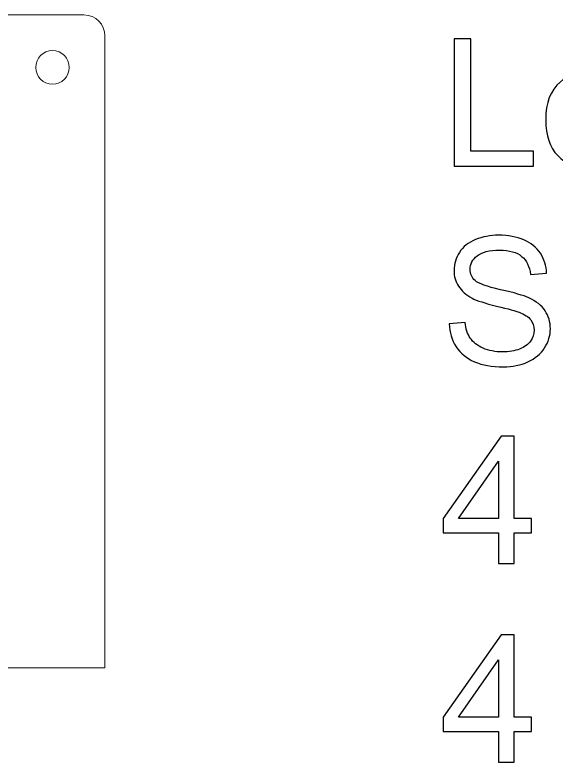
# Model space of a CAD drawing. Header units: centimetres. Extents: x -92.9 to 6.4, y -8.9 to 16.9.
# Drawn here: x -13 to -7.85, y 5.9 to 13.02 of the extents above; entities that cross this region are included whole.
import ezdxf

# ---------------------------------------------------------------- set-up
doc = ezdxf.new("R2010")
doc.units = ezdxf.units.CM
doc.header["$MEASUREMENT"] = 0
doc.layers.add('CASE_LAYER', color=7, linetype='Continuous')

msp = doc.modelspace()

# ---------------------------------------------------------------- linework, layer by layer
at = {"layer": 'CASE_LAYER', "lineweight": 9}
for points in [[(-31.44335, 12.06879), (-31.44335, 12.06879), (-13.29416, 12.06882), (-13.29416, 12.06882), (-13.1837, 12.06885), (-13.09416, 11.97927), (-13.09416, 11.86882), (-13.09416, 11.86882), (-13.09416, 6.80099), (-13.09416, 6.80099), (-13.09416, 6.80099), (-12.14434, 6.80099), (-12.14434, 6.80099), (-12.14434, 6.80099), (-12.14434, 12.81879), (-12.14434, 12.81879), (-12.14438, 12.92924), (-12.23388, 13.01879), (-12.34434, 13.01879), (-12.34434, 13.01879), (-31.44335, 13.01879), (-31.44335, 13.01879), (-31.44335, 13.01879), (-31.44335, 12.06879), (-31.44335, 12.06879)], [(-12.64434, 12.35878), (-12.64434, 12.35878), (-12.64434, 12.35878), (-12.64434, 12.35878), (-12.73234, 12.35878), (-12.80434, 12.43078), (-12.80434, 12.51878), (-12.80434, 12.51878), (-12.80434, 12.51878), (-12.80434, 12.51878), (-12.80434, 12.60678), (-12.73234, 12.67878), (-12.64434, 12.67878), (-12.64434, 12.67878), (-12.64434, 12.67878), (-12.64434, 12.67878), (-12.55634, 12.67878), (-12.48434, 12.60678), (-12.48434, 12.51878), (-12.48434, 12.51878), (-12.48434, 12.51878), (-12.48434, 12.51878), (-12.48434, 12.43078), (-12.55634, 12.35878), (-12.64434, 12.35878)]]:
    msp.add_open_spline(points, degree=3, knots=[0, 0, 0, 0, 0.125, 0.125, 0.125, 0.25, 0.25, 0.25, 0.375, 0.375, 0.375, 0.5, 0.5, 0.5, 0.625, 0.625, 0.625, 0.75, 0.75, 0.75, 0.875, 0.875, 0.875, 1, 1, 1, 1], dxfattribs=at)
at = {"layer": 'CASE_LAYER', "color": 250}
for points, knots in [([(-8.81864, 11.57997), (-8.81864, 11.57997), (-8.81864, 12.79239), (-8.81864, 12.79239), (-8.81864, 12.79239), (-8.65777, 12.79239), (-8.65777, 12.79239), (-8.65777, 12.79239), (-8.65777, 11.72221), (-8.65777, 11.72221), (-8.65777, 11.72221), (-8.06172, 11.72221), (-8.06172, 11.72221), (-8.06172, 11.72221), (-8.06172, 11.57997), (-8.06172, 11.57997), (-8.06172, 11.57997), (-8.81864, 11.57997), (-8.81864, 11.57997)], [0, 0, 0, 0, 0.1666667, 0.1666667, 0.1666667, 0.3333333, 0.3333333, 0.3333333, 0.5, 0.5, 0.5, 0.6666667, 0.6666667, 0.6666667, 0.8333333, 0.8333333, 0.8333333, 1, 1, 1, 1]), ([(-7.9446, 12.01939), (-7.9446, 12.18167), (-7.89944, 12.30189), (-7.80885, 12.38007), (-7.7335, 12.44498), (-7.64121, 12.47743), (-7.53256, 12.47743), (-7.41205, 12.47743), (-7.31327, 12.43792), (-7.23651, 12.3589), (-7.16002, 12.28016), (-7.12164, 12.17094), (-7.12164, 12.03181), (-7.12164, 11.91892), (-7.13858, 11.8303), (-7.17244, 11.76567), (-7.20631, 11.70104), (-7.2557, 11.65081), (-7.32061, 11.61497), (-7.38524, 11.57912), (-7.45607, 11.56134), (-7.53256, 11.56134), (-7.65561, 11.56134), (-7.75495, 11.60057), (-7.83086, 11.67931), (-7.90678, 11.75805), (-7.9446, 11.8715), (-7.9446, 12.01939)], [0, 0, 0, 0, 0.1111111, 0.1111111, 0.1111111, 0.2222222, 0.2222222, 0.2222222, 0.3333333, 0.3333333, 0.3333333, 0.4444444, 0.4444444, 0.4444444, 0.5555556, 0.5555556, 0.5555556, 0.6666667, 0.6666667, 0.6666667, 0.7777778, 0.7777778, 0.7777778, 0.8888889, 0.8888889, 0.8888889, 1, 1, 1, 1]), ([(-8.86436, 10.07771), (-8.86436, 10.07771), (-8.71365, 10.09125), (-8.71365, 10.09125), (-8.70659, 10.03029), (-8.68994, 9.98034), (-8.6637, 9.94111), (-8.63745, 9.90216), (-8.59681, 9.87056), (-8.54178, 9.84628), (-8.48674, 9.8223), (-8.42466, 9.81016), (-8.35579, 9.81016), (-8.29455, 9.81016), (-8.24065, 9.81919), (-8.1938, 9.83754), (-8.14695, 9.85588), (-8.11224, 9.881), (-8.08938, 9.91289), (-8.06652, 9.94478), (-8.05495, 9.97949), (-8.05495, 10.01675), (-8.05495, 10.05456), (-8.06595, 10.08758), (-8.08796, 10.11609), (-8.10998, 10.14431), (-8.14638, 10.16802), (-8.19718, 10.18749), (-8.22964, 10.19991), (-8.30161, 10.21966), (-8.41308, 10.24647), (-8.52456, 10.27329), (-8.60246, 10.2984), (-8.64705, 10.32211), (-8.7049, 10.35259), (-8.7478, 10.39041), (-8.77602, 10.43528), (-8.80453, 10.48015), (-8.81864, 10.53067), (-8.81864, 10.58627), (-8.81864, 10.64779), (-8.80114, 10.70508), (-8.76643, 10.75814), (-8.73171, 10.81148), (-8.68119, 10.85184), (-8.61431, 10.8795), (-8.5477, 10.90716), (-8.47348, 10.92098), (-8.39192, 10.92098), (-8.30217, 10.92098), (-8.22287, 10.90659), (-8.15429, 10.87752), (-8.08571, 10.84874), (-8.03293, 10.80612), (-7.99596, 10.74968), (-7.95899, 10.69351), (-7.93923, 10.62973), (-7.93641, 10.55861), (-7.93641, 10.55861), (-8.0905, 10.54676), (-8.0905, 10.54676), (-8.09869, 10.62324), (-8.12663, 10.6811), (-8.17432, 10.72004), (-8.22202, 10.75927), (-8.29258, 10.77874), (-8.38571, 10.77874), (-8.48279, 10.77874), (-8.55363, 10.76096), (-8.59794, 10.7254), (-8.64225, 10.68984), (-8.66454, 10.64695), (-8.66454, 10.59671), (-8.66454, 10.55325), (-8.64874, 10.51741), (-8.61741, 10.48919), (-8.58637, 10.46125), (-8.50594, 10.43218), (-8.37555, 10.40283), (-8.24516, 10.37319), (-8.1557, 10.34751), (-8.10716, 10.3255), (-8.03688, 10.29304), (-7.98467, 10.25212), (-7.95109, 10.20217), (-7.9175, 10.15249), (-7.90085, 10.0952), (-7.90085, 10.03029), (-7.90085, 9.96566), (-7.9192, 9.90527), (-7.95617, 9.84826), (-7.99314, 9.79125), (-8.04591, 9.74694), (-8.11506, 9.71533), (-8.1842, 9.68372), (-8.26181, 9.66792), (-8.34846, 9.66792), (-8.45796, 9.66792), (-8.54968, 9.68401), (-8.62362, 9.7159), (-8.69785, 9.74779), (-8.7557, 9.79577), (-8.79775, 9.86011), (-8.84009, 9.92418), (-8.8621, 9.99671), (-8.86436, 10.07771)], [0, 0, 0, 0, 0.0285714, 0.0285714, 0.0285714, 0.0571429, 0.0571429, 0.0571429, 0.0857143, 0.0857143, 0.0857143, 0.1142857, 0.1142857, 0.1142857, 0.1428571, 0.1428571, 0.1428571, 0.1714286, 0.1714286, 0.1714286, 0.2, 0.2, 0.2, 0.2285714, 0.2285714, 0.2285714, 0.2571429, 0.2571429, 0.2571429, 0.2857143, 0.2857143, 0.2857143, 0.3142857, 0.3142857, 0.3142857, 0.3428571, 0.3428571, 0.3428571, 0.3714286, 0.3714286, 0.3714286, 0.4, 0.4, 0.4, 0.4285714, 0.4285714, 0.4285714, 0.4571429, 0.4571429, 0.4571429, 0.4857143, 0.4857143, 0.4857143, 0.5142857, 0.5142857, 0.5142857, 0.5428571, 0.5428571, 0.5428571, 0.5714286, 0.5714286, 0.5714286, 0.6, 0.6, 0.6, 0.6285714, 0.6285714, 0.6285714, 0.6571429, 0.6571429, 0.6571429, 0.6857143, 0.6857143, 0.6857143, 0.7142857, 0.7142857, 0.7142857, 0.7428571, 0.7428571, 0.7428571, 0.7714286, 0.7714286, 0.7714286, 0.8, 0.8, 0.8, 0.8285714, 0.8285714, 0.8285714, 0.8571429, 0.8571429, 0.8571429, 0.8857143, 0.8857143, 0.8857143, 0.9142857, 0.9142857, 0.9142857, 0.9428571, 0.9428571, 0.9428571, 0.9714286, 0.9714286, 0.9714286, 1, 1, 1, 1]), ([(-8.3953, 7.79651), (-8.3953, 7.79651), (-8.3953, 8.08607), (-8.3953, 8.08607), (-8.3953, 8.08607), (-8.92193, 8.08607), (-8.92193, 8.08607), (-8.92193, 8.08607), (-8.92193, 8.22323), (-8.92193, 8.22323), (-8.92193, 8.22323), (-8.36821, 9.00893), (-8.36821, 9.00893), (-8.36821, 9.00893), (-8.24629, 9.00893), (-8.24629, 9.00893), (-8.24629, 9.00893), (-8.24629, 8.22323), (-8.24629, 8.22323), (-8.24629, 8.22323), (-8.08204, 8.22323), (-8.08204, 8.22323), (-8.08204, 8.22323), (-8.08204, 8.08607), (-8.08204, 8.08607), (-8.08204, 8.08607), (-8.24629, 8.08607), (-8.24629, 8.08607), (-8.24629, 8.08607), (-8.24629, 7.79651), (-8.24629, 7.79651), (-8.24629, 7.79651), (-8.3953, 7.79651), (-8.3953, 7.79651)], [0, 0, 0, 0, 0.0909091, 0.0909091, 0.0909091, 0.1818182, 0.1818182, 0.1818182, 0.2727273, 0.2727273, 0.2727273, 0.3636364, 0.3636364, 0.3636364, 0.4545455, 0.4545455, 0.4545455, 0.5454545, 0.5454545, 0.5454545, 0.6363636, 0.6363636, 0.6363636, 0.7272727, 0.7272727, 0.7272727, 0.8181818, 0.8181818, 0.8181818, 0.9090909, 0.9090909, 0.9090909, 1, 1, 1, 1]), ([(-8.3953, 8.22323), (-8.3953, 8.22323), (-8.3953, 8.76876), (-8.3953, 8.76876), (-8.3953, 8.76876), (-8.77546, 8.22323), (-8.77546, 8.22323), (-8.77546, 8.22323), (-8.3953, 8.22323), (-8.3953, 8.22323)], [0, 0, 0, 0, 0.3333333, 0.3333333, 0.3333333, 0.6666667, 0.6666667, 0.6666667, 1, 1, 1, 1]), ([(-8.3953, 5.90478), (-8.3953, 5.90478), (-8.3953, 6.19434), (-8.3953, 6.19434), (-8.3953, 6.19434), (-8.92193, 6.19434), (-8.92193, 6.19434), (-8.92193, 6.19434), (-8.92193, 6.3315), (-8.92193, 6.3315), (-8.92193, 6.3315), (-8.36821, 7.1172), (-8.36821, 7.1172), (-8.36821, 7.1172), (-8.24629, 7.1172), (-8.24629, 7.1172), (-8.24629, 7.1172), (-8.24629, 6.3315), (-8.24629, 6.3315), (-8.24629, 6.3315), (-8.08204, 6.3315), (-8.08204, 6.3315), (-8.08204, 6.3315), (-8.08204, 6.19434), (-8.08204, 6.19434), (-8.08204, 6.19434), (-8.24629, 6.19434), (-8.24629, 6.19434), (-8.24629, 6.19434), (-8.24629, 5.90478), (-8.24629, 5.90478), (-8.24629, 5.90478), (-8.3953, 5.90478), (-8.3953, 5.90478)], [0, 0, 0, 0, 0.0909091, 0.0909091, 0.0909091, 0.1818182, 0.1818182, 0.1818182, 0.2727273, 0.2727273, 0.2727273, 0.3636364, 0.3636364, 0.3636364, 0.4545455, 0.4545455, 0.4545455, 0.5454545, 0.5454545, 0.5454545, 0.6363636, 0.6363636, 0.6363636, 0.7272727, 0.7272727, 0.7272727, 0.8181818, 0.8181818, 0.8181818, 0.9090909, 0.9090909, 0.9090909, 1, 1, 1, 1]), ([(-8.3953, 6.3315), (-8.3953, 6.3315), (-8.3953, 6.87703), (-8.3953, 6.87703), (-8.3953, 6.87703), (-8.77546, 6.3315), (-8.77546, 6.3315), (-8.77546, 6.3315), (-8.3953, 6.3315), (-8.3953, 6.3315)], [0, 0, 0, 0, 0.3333333, 0.3333333, 0.3333333, 0.6666667, 0.6666667, 0.6666667, 1, 1, 1, 1])]:
    msp.add_open_spline(points, degree=3, knots=knots, dxfattribs=at)

doc.saveas('drawing.dxf')
